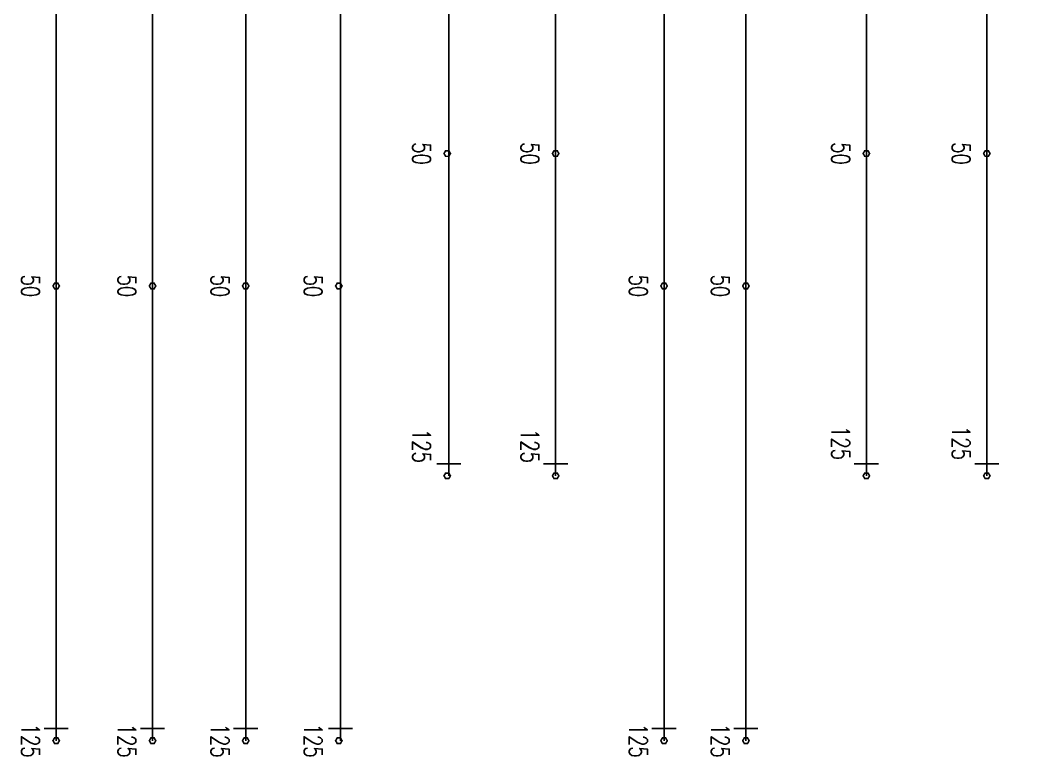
# Model space of a CAD drawing. Header units: millimetres. Extents: x 131700 to 589785, y -24154 to 46087.
# Drawn here: x 520160 to 532650, y 27610 to 36778 of the extents above; entities that cross this region are included whole.
import ezdxf
from ezdxf.enums import TextEntityAlignment as Align

# ---------------------------------------------------------------- set-up
doc = ezdxf.new("R2010")
doc.units = ezdxf.units.MM
doc.layers.get('0').update_dxf_attribs({"lineweight": 20})
doc.layers.add('ARES_TAG', color=3, linetype='Continuous')
doc.layers.add('NDC_S_TENDON', color=10, linetype='Continuous')
doc.layers.add('Current_plane_Column', color=7, linetype='Continuous', true_color=0x4b00ff)
doc.layers.add('NDC_LCAP', color=87, linetype='Continuous', plot=False)
for name, color, linetype, lineweight in [('NDC_S-ANNO', 7, 'Continuous', 20), ('NDC_S-TENDON', 6, 'Continuous', 35), ('NDC_S_SYMBOL', 1, 'Continuous', 15)]:
    doc.layers.add(name, color=color, linetype=linetype, lineweight=lineweight)
doc.styles.add('ARES_BIGTEXT', font='VHARIALN.TTF')
doc.styles.add('ARES_ROMANS_0.36', font='romans.shx', dxfattribs={"width": 0.36, "bigfont": 'vns.shx'})
doc.styles.add('NDC_ANNO', font='', dxfattribs={"width": 0.8})
doc.styles.get('NDC_ANNO').set_extended_font_data('Dotum')

# ---------------------------------------------------------------- blocks, each defined once
blk = doc.blocks.new('*U739')
at = {"layer": 'NDC_S_SYMBOL', "color": 3}
blk.add_line((-9082, 0), (-7465, 0), dxfattribs=at)
blk.add_circle((-9532, 0), 450, dxfattribs=at)
at = {"layer": 'NDC_S_TENDON'}
for p, q in [((3236, -150), (3236, 150)), ((-5285, 0), (-3144, 0)), ((-3144, 0), (2787, 0)), ((2787, 0), (2386, 0)), ((2386, 0), (3386, 0))]:
    blk.add_line(p, q, dxfattribs=at)
blk.add_lwpolyline([(-5805, 0), (-6285, 150), (-6285, -150), (-5805, 0), (-5285, 0)], dxfattribs=at)
at = {"layer": 'ARES_TAG', "style": 'ARES_ROMANS_0.36', "width": 0.36}
blk.add_attdef('S3', text='', height=375, dxfattribs=at).set_placement((-9532, 0), align=Align.MIDDLE_CENTER)
at = {"layer": 'NDC_LCAP', "style": 'ARES_BIGTEXT'}
blk.add_attdef('L', text='', height=350, dxfattribs=at).set_placement((-10263, 0), align=Align.MIDDLE_RIGHT)
blk = doc.blocks.new('*U740')
at = {"layer": 'NDC_S_SYMBOL', "color": 3}
blk.add_line((-9105, 0), (-7358, 0), dxfattribs=at)
blk.add_circle((-9555, 0), 450, dxfattribs=at)
at = {"layer": 'NDC_S_TENDON'}
for p, q in [((3236, -150), (3236, 150)), ((-5179, 0), (-3144, 0)), ((-3144, 0), (2787, 0)), ((2787, 0), (2386, 0)), ((2386, 0), (3386, 0))]:
    blk.add_line(p, q, dxfattribs=at)
blk.add_lwpolyline([(-5699, 0), (-6179, 150), (-6179, -150), (-5699, 0), (-5179, 0)], dxfattribs=at)
at = {"layer": 'ARES_TAG', "style": 'ARES_ROMANS_0.36', "width": 0.36}
blk.add_attdef('S3', text='', height=375, dxfattribs=at).set_placement((-9555, 0), align=Align.MIDDLE_CENTER)
at = {"layer": 'NDC_LCAP', "style": 'ARES_BIGTEXT'}
blk.add_attdef('L', text='', height=350, dxfattribs=at).set_placement((-10286, 0), align=Align.MIDDLE_RIGHT)
blk = doc.blocks.new('*U737')
at = {"layer": 'NDC_S_SYMBOL', "color": 3}
blk.add_line((-9121, 0), (-7252, 0), dxfattribs=at)
blk.add_circle((-9571, 0), 450, dxfattribs=at)
at = {"layer": 'NDC_S_TENDON'}
for p, q in [((6536, -150), (6536, 150)), ((-5072, 0), (-3144, 0)), ((-3144, 0), (2787, 0)), ((2787, 0), (5686, 0)), ((5686, 0), (6686, 0))]:
    blk.add_line(p, q, dxfattribs=at)
blk.add_lwpolyline([(-5592, 0), (-6072, 150), (-6072, -150), (-5592, 0), (-5072, 0)], dxfattribs=at)
at = {"layer": 'ARES_TAG', "style": 'ARES_ROMANS_0.36', "width": 0.36}
blk.add_attdef('S3', text='', height=375, dxfattribs=at).set_placement((-9571, 0), align=Align.MIDDLE_CENTER)
at = {"layer": 'NDC_LCAP', "style": 'ARES_BIGTEXT'}
blk.add_attdef('L', text='', height=350, dxfattribs=at).set_placement((-10302, 0), align=Align.MIDDLE_RIGHT)
blk = doc.blocks.new('*U738')
at = {"layer": 'NDC_S_SYMBOL', "color": 3}
blk.add_line((-9133, 0), (-7171, 0), dxfattribs=at)
blk.add_circle((-9583, 0), 450, dxfattribs=at)
at = {"layer": 'NDC_S_TENDON'}
for p, q in [((6536, -150), (6536, 150)), ((-4991, 0), (-3144, 0)), ((-3144, 0), (2787, 0)), ((2787, 0), (5686, 0)), ((5686, 0), (6686, 0))]:
    blk.add_line(p, q, dxfattribs=at)
blk.add_lwpolyline([(-5511, 0), (-5991, 150), (-5991, -150), (-5511, 0), (-4991, 0)], dxfattribs=at)
at = {"layer": 'ARES_TAG', "style": 'ARES_ROMANS_0.36', "width": 0.36}
blk.add_attdef('S3', text='', height=375, dxfattribs=at).set_placement((-9583, 0), align=Align.MIDDLE_CENTER)
at = {"layer": 'NDC_LCAP', "style": 'ARES_BIGTEXT'}
blk.add_attdef('L', text='', height=350, dxfattribs=at).set_placement((-10314, 0), align=Align.MIDDLE_RIGHT)
blk = doc.blocks.new('*U735')
at = {"layer": 'NDC_S_SYMBOL', "color": 3}
blk.add_line((-9151, 0), (-7052, 0), dxfattribs=at)
blk.add_circle((-9601, 0), 450, dxfattribs=at)
at = {"layer": 'NDC_S_TENDON'}
for p, q in [((3236, -150), (3236, 150)), ((-4872, 0), (-3144, 0)), ((-3144, 0), (2787, 0)), ((2787, 0), (2386, 0)), ((2386, 0), (3386, 0))]:
    blk.add_line(p, q, dxfattribs=at)
blk.add_lwpolyline([(-5392, 0), (-5872, 150), (-5872, -150), (-5392, 0), (-4872, 0)], dxfattribs=at)
at = {"layer": 'ARES_TAG', "style": 'ARES_ROMANS_0.36', "width": 0.36}
blk.add_attdef('S3', text='', height=375, dxfattribs=at).set_placement((-9601, 0), align=Align.MIDDLE_CENTER)
at = {"layer": 'NDC_LCAP', "style": 'ARES_BIGTEXT'}
blk.add_attdef('L', text='', height=350, dxfattribs=at).set_placement((-10332, 0), align=Align.MIDDLE_RIGHT)
blk = doc.blocks.new('*U736')
at = {"layer": 'NDC_S_SYMBOL', "color": 3}
blk.add_line((-9169, 0), (-6933, 0), dxfattribs=at)
blk.add_circle((-9619, 0), 450, dxfattribs=at)
at = {"layer": 'NDC_S_TENDON'}
for p, q in [((3236, -150), (3236, 150)), ((-4754, 0), (-3144, 0)), ((-3144, 0), (2787, 0)), ((2787, 0), (2386, 0)), ((2386, 0), (3386, 0))]:
    blk.add_line(p, q, dxfattribs=at)
blk.add_lwpolyline([(-5274, 0), (-5754, 150), (-5754, -150), (-5274, 0), (-4754, 0)], dxfattribs=at)
at = {"layer": 'ARES_TAG', "style": 'ARES_ROMANS_0.36', "width": 0.36}
blk.add_attdef('S3', text='', height=375, dxfattribs=at).set_placement((-9619, 0), align=Align.MIDDLE_CENTER)
at = {"layer": 'NDC_LCAP', "style": 'ARES_BIGTEXT'}
blk.add_attdef('L', text='', height=350, dxfattribs=at).set_placement((-10350, 0), align=Align.MIDDLE_RIGHT)
blk = doc.blocks.new('*U733')
at = {"layer": 'NDC_S_SYMBOL', "color": 3}
blk.add_line((-9193, 0), (-7693, 0), dxfattribs=at)
blk.add_circle((-9643, 0), 450, dxfattribs=at)
at = {"layer": 'NDC_S_TENDON'}
for p, q in [((6536, -150), (6536, 150)), ((-5514, 0), (-3144, 0)), ((-3144, 0), (2787, 0)), ((2787, 0), (5686, 0)), ((5686, 0), (6686, 0))]:
    blk.add_line(p, q, dxfattribs=at)
blk.add_lwpolyline([(-6034, 0), (-6514, 150), (-6514, -150), (-6034, 0), (-5514, 0)], dxfattribs=at)
at = {"layer": 'ARES_TAG', "style": 'ARES_ROMANS_0.36', "width": 0.36}
blk.add_attdef('S3', text='', height=375, dxfattribs=at).set_placement((-9643, 0), align=Align.MIDDLE_CENTER)
at = {"layer": 'NDC_LCAP', "style": 'ARES_BIGTEXT'}
blk.add_attdef('L', text='', height=350, dxfattribs=at).set_placement((-10374, 0), align=Align.MIDDLE_RIGHT)
blk = doc.blocks.new('*U734')
at = {"layer": 'NDC_S_SYMBOL', "color": 3}
blk.add_line((-9193, 0), (-7693, 0), dxfattribs=at)
blk.add_circle((-9643, 0), 450, dxfattribs=at)
at = {"layer": 'NDC_S_TENDON'}
for p, q in [((6536, -150), (6536, 150)), ((-5514, 0), (-3144, 0)), ((-3144, 0), (2787, 0)), ((2787, 0), (5686, 0)), ((5686, 0), (6686, 0))]:
    blk.add_line(p, q, dxfattribs=at)
blk.add_lwpolyline([(-6034, 0), (-6514, 150), (-6514, -150), (-6034, 0), (-5514, 0)], dxfattribs=at)
at = {"layer": 'ARES_TAG', "style": 'ARES_ROMANS_0.36', "width": 0.36}
blk.add_attdef('S3', text='', height=375, dxfattribs=at).set_placement((-9643, 0), align=Align.MIDDLE_CENTER)
at = {"layer": 'NDC_LCAP', "style": 'ARES_BIGTEXT'}
blk.add_attdef('L', text='', height=350, dxfattribs=at).set_placement((-10374, 0), align=Align.MIDDLE_RIGHT)
blk = doc.blocks.new('*U731')
at = {"layer": 'NDC_S_SYMBOL', "color": 3}
blk.add_line((-9170, 0), (-7670, 0), dxfattribs=at)
blk.add_circle((-9620, 0), 450, dxfattribs=at)
at = {"layer": 'NDC_S_TENDON'}
for p, q in [((6536, -150), (6536, 150)), ((-5491, 0), (-3144, 0)), ((-3144, 0), (2787, 0)), ((2787, 0), (5686, 0)), ((5686, 0), (6686, 0))]:
    blk.add_line(p, q, dxfattribs=at)
blk.add_lwpolyline([(-6011, 0), (-6491, 150), (-6491, -150), (-6011, 0), (-5491, 0)], dxfattribs=at)
at = {"layer": 'ARES_TAG', "style": 'ARES_ROMANS_0.36', "width": 0.36}
blk.add_attdef('S3', text='', height=375, dxfattribs=at).set_placement((-9620, 0), align=Align.MIDDLE_CENTER)
at = {"layer": 'NDC_LCAP', "style": 'ARES_BIGTEXT'}
blk.add_attdef('L', text='', height=350, dxfattribs=at).set_placement((-10351, 0), align=Align.MIDDLE_RIGHT)
blk = doc.blocks.new('*U732')
at = {"layer": 'NDC_S_SYMBOL', "color": 3}
blk.add_line((-9058, 0), (-7558, 0), dxfattribs=at)
blk.add_circle((-9508, 0), 450, dxfattribs=at)
at = {"layer": 'NDC_S_TENDON'}
for p, q in [((6536, -150), (6536, 150)), ((-5378, 0), (-3144, 0)), ((-3144, 0), (2787, 0)), ((2787, 0), (5686, 0)), ((5686, 0), (6686, 0))]:
    blk.add_line(p, q, dxfattribs=at)
blk.add_lwpolyline([(-5898, 0), (-6378, 150), (-6378, -150), (-5898, 0), (-5378, 0)], dxfattribs=at)
at = {"layer": 'ARES_TAG', "style": 'ARES_ROMANS_0.36', "width": 0.36}
blk.add_attdef('S3', text='', height=375, dxfattribs=at).set_placement((-9508, 0), align=Align.MIDDLE_CENTER)
at = {"layer": 'NDC_LCAP', "style": 'ARES_BIGTEXT'}
blk.add_attdef('L', text='', height=350, dxfattribs=at).set_placement((-10239, 0), align=Align.MIDDLE_RIGHT)
blk = doc.blocks.new('TDY')
at = {"layer": 'NDC_S-TENDON', "linetype": 'Continuous'}
for points, elevation in [([(16770, 25615, 20, 20, 0), (16750, 25650, 20, 20, 0), (16710, 25650, 20, 20, 0), (16690, 25615, 20, 20, 0), (16710, 25580, 20, 20, 0), (16750, 25580, 20, 20, 0)], 2800), ([(16770, 25615, 20, 20, 0), (16750, 25650, 20, 20, 0), (16710, 25650, 20, 20, 0), (16690, 25615, 20, 20, 0), (16710, 25580, 20, 20, 0), (16750, 25580, 20, 20, 0)], 2800), ([(16770, 25615, 20, 20, 0), (16750, 25649, 20, 20, 0), (16710, 25649, 20, 20, 0), (16690, 25615, 20, 20, 0), (16710, 25580, 20, 20, 0), (16750, 25580, 20, 20, 0)], 2800), ([(16770, 25615, 20, 20, 0), (16750, 25649, 20, 20, 0), (16710, 25649, 20, 20, 0), (16690, 25615, 20, 20, 0), (16710, 25580, 20, 20, 0), (16750, 25580, 20, 20, 0)], 2800), ([(18120, 25615, 20, 20, 0), (18100, 25650, 20, 20, 0), (18060, 25650, 20, 20, 0), (18040, 25615, 20, 20, 0), (18060, 25580, 20, 20, 0), (18100, 25580, 20, 20, 0)], 2800), ([(18120, 25615, 20, 20, 0), (18100, 25650, 20, 20, 0), (18060, 25650, 20, 20, 0), (18040, 25615, 20, 20, 0), (18060, 25580, 20, 20, 0), (18100, 25580, 20, 20, 0)], 2800), ([(18120, 25615, 20, 20, 0), (18100, 25649, 20, 20, 0), (18060, 25649, 20, 20, 0), (18040, 25615, 20, 20, 0), (18060, 25580, 20, 20, 0), (18100, 25580, 20, 20, 0)], 2800), ([(18120, 25615, 20, 20, 0), (18100, 25649, 20, 20, 0), (18060, 25649, 20, 20, 0), (18040, 25615, 20, 20, 0), (18060, 25580, 20, 20, 0), (18100, 25580, 20, 20, 0)], 2800), ([(21990, 25615, 20, 20, 0), (21970, 25650, 20, 20, 0), (21930, 25650, 20, 20, 0), (21910, 25615, 20, 20, 0), (21930, 25580, 20, 20, 0), (21970, 25580, 20, 20, 0)], 2800), ([(21990, 25615, 20, 20, 0), (21970, 25650, 20, 20, 0), (21930, 25650, 20, 20, 0), (21910, 25615, 20, 20, 0), (21930, 25580, 20, 20, 0), (21970, 25580, 20, 20, 0)], 2800), ([(21990, 25615, 20, 20, 0), (21970, 25649, 20, 20, 0), (21930, 25649, 20, 20, 0), (21910, 25615, 20, 20, 0), (21930, 25580, 20, 20, 0), (21970, 25580, 20, 20, 0)], 2800), ([(21990, 25615, 20, 20, 0), (21970, 25649, 20, 20, 0), (21930, 25649, 20, 20, 0), (21910, 25615, 20, 20, 0), (21930, 25580, 20, 20, 0), (21970, 25580, 20, 20, 0)], 2800), ([(23490, 25615, 20, 20, 0), (23470, 25650, 20, 20, 0), (23430, 25650, 20, 20, 0), (23410, 25615, 20, 20, 0), (23430, 25580, 20, 20, 0), (23470, 25580, 20, 20, 0)], 2800), ([(23490, 25615, 20, 20, 0), (23470, 25650, 20, 20, 0), (23430, 25650, 20, 20, 0), (23410, 25615, 20, 20, 0), (23430, 25580, 20, 20, 0), (23470, 25580, 20, 20, 0)], 2800), ([(23490, 25615, 20, 20, 0), (23470, 25649, 20, 20, 0), (23430, 25649, 20, 20, 0), (23410, 25615, 20, 20, 0), (23430, 25580, 20, 20, 0), (23470, 25580, 20, 20, 0)], 2800), ([(23490, 25615, 20, 20, 0), (23470, 25649, 20, 20, 0), (23430, 25649, 20, 20, 0), (23410, 25615, 20, 20, 0), (23430, 25580, 20, 20, 0), (23470, 25580, 20, 20, 0)], 2800), ([(11900, 23965, 20, 20, 0), (11880, 24000, 20, 20, 0), (11840, 24000, 20, 20, 0), (11820, 23965, 20, 20, 0), (11840, 23930, 20, 20, 0), (11880, 23930, 20, 20, 0)], 2800), ([(11900, 23965, 20, 20, 0), (11880, 24000, 20, 20, 0), (11840, 24000, 20, 20, 0), (11820, 23965, 20, 20, 0), (11840, 23930, 20, 20, 0), (11880, 23930, 20, 20, 0)], 2800), ([(11900, 23965, 20, 20, 0), (11880, 23999, 20, 20, 0), (11840, 23999, 20, 20, 0), (11820, 23965, 20, 20, 0), (11840, 23930, 20, 20, 0), (11880, 23930, 20, 20, 0)], 2800), ([(11900, 23965, 20, 20, 0), (11880, 23999, 20, 20, 0), (11840, 23999, 20, 20, 0), (11820, 23965, 20, 20, 0), (11840, 23930, 20, 20, 0), (11880, 23930, 20, 20, 0)], 2800), ([(13100, 23965, 20, 20, 0), (13080, 24000, 20, 20, 0), (13040, 24000, 20, 20, 0), (13020, 23965, 20, 20, 0), (13040, 23930, 20, 20, 0), (13080, 23930, 20, 20, 0)], 2800), ([(13100, 23965, 20, 20, 0), (13080, 24000, 20, 20, 0), (13040, 24000, 20, 20, 0), (13020, 23965, 20, 20, 0), (13040, 23930, 20, 20, 0), (13080, 23930, 20, 20, 0)], 2800), ([(13100, 23965, 20, 20, 0), (13080, 23999, 20, 20, 0), (13040, 23999, 20, 20, 0), (13020, 23965, 20, 20, 0), (13040, 23930, 20, 20, 0), (13080, 23930, 20, 20, 0)], 2800), ([(13100, 23965, 20, 20, 0), (13080, 23999, 20, 20, 0), (13040, 23999, 20, 20, 0), (13020, 23965, 20, 20, 0), (13040, 23930, 20, 20, 0), (13080, 23930, 20, 20, 0)], 2800), ([(14260, 23965, 20, 20, 0), (14240, 24000, 20, 20, 0), (14200, 24000, 20, 20, 0), (14180, 23965, 20, 20, 0), (14200, 23930, 20, 20, 0), (14240, 23930, 20, 20, 0)], 2800), ([(14260, 23965, 20, 20, 0), (14240, 24000, 20, 20, 0), (14200, 24000, 20, 20, 0), (14180, 23965, 20, 20, 0), (14200, 23930, 20, 20, 0), (14240, 23930, 20, 20, 0)], 2800), ([(14260, 23965, 20, 20, 0), (14240, 23999, 20, 20, 0), (14200, 23999, 20, 20, 0), (14180, 23965, 20, 20, 0), (14200, 23930, 20, 20, 0), (14240, 23930, 20, 20, 0)], 2800), ([(14260, 23965, 20, 20, 0), (14240, 23999, 20, 20, 0), (14200, 23999, 20, 20, 0), (14180, 23965, 20, 20, 0), (14200, 23930, 20, 20, 0), (14240, 23930, 20, 20, 0)], 2800), ([(15420, 23965, 20, 20, 0), (15400, 24000, 20, 20, 0), (15360, 24000, 20, 20, 0), (15340, 23965, 20, 20, 0), (15360, 23930, 20, 20, 0), (15400, 23930, 20, 20, 0)], 2800), ([(15420, 23965, 20, 20, 0), (15400, 24000, 20, 20, 0), (15360, 24000, 20, 20, 0), (15340, 23965, 20, 20, 0), (15360, 23930, 20, 20, 0), (15400, 23930, 20, 20, 0)], 2800), ([(15420, 23965, 20, 20, 0), (15400, 23999, 20, 20, 0), (15360, 23999, 20, 20, 0), (15340, 23965, 20, 20, 0), (15360, 23930, 20, 20, 0), (15400, 23930, 20, 20, 0)], 2800), ([(15420, 23965, 20, 20, 0), (15400, 23999, 20, 20, 0), (15360, 23999, 20, 20, 0), (15340, 23965, 20, 20, 0), (15360, 23930, 20, 20, 0), (15400, 23930, 20, 20, 0)], 2800), ([(19470, 23965, 20, 20, 0), (19450, 24000, 20, 20, 0), (19410, 24000, 20, 20, 0), (19390, 23965, 20, 20, 0), (19410, 23930, 20, 20, 0), (19450, 23930, 20, 20, 0)], 2800), ([(19470, 23965, 20, 20, 0), (19450, 24000, 20, 20, 0), (19410, 24000, 20, 20, 0), (19390, 23965, 20, 20, 0), (19410, 23930, 20, 20, 0), (19450, 23930, 20, 20, 0)], 2800), ([(19470, 23965, 20, 20, 0), (19450, 23999, 20, 20, 0), (19410, 23999, 20, 20, 0), (19390, 23965, 20, 20, 0), (19410, 23930, 20, 20, 0), (19450, 23930, 20, 20, 0)], 2800), ([(19470, 23965, 20, 20, 0), (19450, 23999, 20, 20, 0), (19410, 23999, 20, 20, 0), (19390, 23965, 20, 20, 0), (19410, 23930, 20, 20, 0), (19450, 23930, 20, 20, 0)], 2800), ([(20490, 23965, 20, 20, 0), (20470, 24000, 20, 20, 0), (20430, 24000, 20, 20, 0), (20410, 23965, 20, 20, 0), (20430, 23930, 20, 20, 0), (20470, 23930, 20, 20, 0)], 2800), ([(20490, 23965, 20, 20, 0), (20470, 24000, 20, 20, 0), (20430, 24000, 20, 20, 0), (20410, 23965, 20, 20, 0), (20430, 23930, 20, 20, 0), (20470, 23930, 20, 20, 0)], 2800), ([(20490, 23965, 20, 20, 0), (20470, 23999, 20, 20, 0), (20430, 23999, 20, 20, 0), (20410, 23965, 20, 20, 0), (20430, 23930, 20, 20, 0), (20470, 23930, 20, 20, 0)], 2800), ([(20490, 23965, 20, 20, 0), (20470, 23999, 20, 20, 0), (20430, 23999, 20, 20, 0), (20410, 23965, 20, 20, 0), (20430, 23930, 20, 20, 0), (20470, 23930, 20, 20, 0)], 2800), ([(16770, 21600, 20, 20, 0), (16750, 21635, 20, 20, 0), (16710, 21635, 20, 20, 0), (16690, 21600, 20, 20, 0), (16710, 21565, 20, 20, 0), (16750, 21565, 20, 20, 0)], 2875), ([(16770, 21600, 20, 20, 0), (16750, 21635, 20, 20, 0), (16710, 21635, 20, 20, 0), (16690, 21600, 20, 20, 0), (16710, 21565, 20, 20, 0), (16750, 21565, 20, 20, 0)], 2875), ([(16770, 21600, 20, 20, 0), (16750, 21634, 20, 20, 0), (16710, 21634, 20, 20, 0), (16690, 21600, 20, 20, 0), (16710, 21565, 20, 20, 0), (16750, 21565, 20, 20, 0)], 2875), ([(16770, 21600, 20, 20, 0), (16750, 21634, 20, 20, 0), (16710, 21634, 20, 20, 0), (16690, 21600, 20, 20, 0), (16710, 21565, 20, 20, 0), (16750, 21565, 20, 20, 0)], 2875), ([(18120, 21600, 20, 20, 0), (18100, 21635, 20, 20, 0), (18060, 21635, 20, 20, 0), (18040, 21600, 20, 20, 0), (18060, 21565, 20, 20, 0), (18100, 21565, 20, 20, 0)], 2875), ([(18120, 21600, 20, 20, 0), (18100, 21635, 20, 20, 0), (18060, 21635, 20, 20, 0), (18040, 21600, 20, 20, 0), (18060, 21565, 20, 20, 0), (18100, 21565, 20, 20, 0)], 2875), ([(18120, 21600, 20, 20, 0), (18100, 21634, 20, 20, 0), (18060, 21634, 20, 20, 0), (18040, 21600, 20, 20, 0), (18060, 21565, 20, 20, 0), (18100, 21565, 20, 20, 0)], 2875), ([(18120, 21600, 20, 20, 0), (18100, 21634, 20, 20, 0), (18060, 21634, 20, 20, 0), (18040, 21600, 20, 20, 0), (18060, 21565, 20, 20, 0), (18100, 21565, 20, 20, 0)], 2875), ([(21990, 21600, 20, 20, 0), (21970, 21635, 20, 20, 0), (21930, 21635, 20, 20, 0), (21910, 21600, 20, 20, 0), (21930, 21565, 20, 20, 0), (21970, 21565, 20, 20, 0)], 2875), ([(21990, 21600, 20, 20, 0), (21970, 21635, 20, 20, 0), (21930, 21635, 20, 20, 0), (21910, 21600, 20, 20, 0), (21930, 21565, 20, 20, 0), (21970, 21565, 20, 20, 0)], 2875), ([(21990, 21600, 20, 20, 0), (21970, 21634, 20, 20, 0), (21930, 21634, 20, 20, 0), (21910, 21600, 20, 20, 0), (21930, 21565, 20, 20, 0), (21970, 21565, 20, 20, 0)], 2875), ([(21990, 21600, 20, 20, 0), (21970, 21634, 20, 20, 0), (21930, 21634, 20, 20, 0), (21910, 21600, 20, 20, 0), (21930, 21565, 20, 20, 0), (21970, 21565, 20, 20, 0)], 2875), ([(23490, 21600, 20, 20, 0), (23470, 21635, 20, 20, 0), (23430, 21635, 20, 20, 0), (23410, 21600, 20, 20, 0), (23430, 21565, 20, 20, 0), (23470, 21565, 20, 20, 0)], 2875), ([(23490, 21600, 20, 20, 0), (23470, 21635, 20, 20, 0), (23430, 21635, 20, 20, 0), (23410, 21600, 20, 20, 0), (23430, 21565, 20, 20, 0), (23470, 21565, 20, 20, 0)], 2875), ([(23490, 21600, 20, 20, 0), (23470, 21634, 20, 20, 0), (23430, 21634, 20, 20, 0), (23410, 21600, 20, 20, 0), (23430, 21565, 20, 20, 0), (23470, 21565, 20, 20, 0)], 2875), ([(23490, 21600, 20, 20, 0), (23470, 21634, 20, 20, 0), (23430, 21634, 20, 20, 0), (23410, 21600, 20, 20, 0), (23430, 21565, 20, 20, 0), (23470, 21565, 20, 20, 0)], 2875), ([(11900, 18300, 20, 20, 0), (11880, 18335, 20, 20, 0), (11840, 18335, 20, 20, 0), (11820, 18300, 20, 20, 0), (11840, 18265, 20, 20, 0), (11880, 18265, 20, 20, 0)], 2875), ([(11900, 18300, 20, 20, 0), (11880, 18335, 20, 20, 0), (11840, 18335, 20, 20, 0), (11820, 18300, 20, 20, 0), (11840, 18265, 20, 20, 0), (11880, 18265, 20, 20, 0)], 2875), ([(11900, 18300, 20, 20, 0), (11880, 18334, 20, 20, 0), (11840, 18334, 20, 20, 0), (11820, 18300, 20, 20, 0), (11840, 18265, 20, 20, 0), (11880, 18265, 20, 20, 0)], 2875), ([(11900, 18300, 20, 20, 0), (11880, 18334, 20, 20, 0), (11840, 18334, 20, 20, 0), (11820, 18300, 20, 20, 0), (11840, 18265, 20, 20, 0), (11880, 18265, 20, 20, 0)], 2875), ([(13100, 18300, 20, 20, 0), (13080, 18335, 20, 20, 0), (13040, 18335, 20, 20, 0), (13020, 18300, 20, 20, 0), (13040, 18265, 20, 20, 0), (13080, 18265, 20, 20, 0)], 2875), ([(13100, 18300, 20, 20, 0), (13080, 18335, 20, 20, 0), (13040, 18335, 20, 20, 0), (13020, 18300, 20, 20, 0), (13040, 18265, 20, 20, 0), (13080, 18265, 20, 20, 0)], 2875), ([(13100, 18300, 20, 20, 0), (13080, 18334, 20, 20, 0), (13040, 18334, 20, 20, 0), (13020, 18300, 20, 20, 0), (13040, 18265, 20, 20, 0), (13080, 18265, 20, 20, 0)], 2875), ([(13100, 18300, 20, 20, 0), (13080, 18334, 20, 20, 0), (13040, 18334, 20, 20, 0), (13020, 18300, 20, 20, 0), (13040, 18265, 20, 20, 0), (13080, 18265, 20, 20, 0)], 2875), ([(14260, 18300, 20, 20, 0), (14240, 18335, 20, 20, 0), (14200, 18335, 20, 20, 0), (14180, 18300, 20, 20, 0), (14200, 18265, 20, 20, 0), (14240, 18265, 20, 20, 0)], 2875), ([(14260, 18300, 20, 20, 0), (14240, 18335, 20, 20, 0), (14200, 18335, 20, 20, 0), (14180, 18300, 20, 20, 0), (14200, 18265, 20, 20, 0), (14240, 18265, 20, 20, 0)], 2875), ([(14260, 18300, 20, 20, 0), (14240, 18334, 20, 20, 0), (14200, 18334, 20, 20, 0), (14180, 18300, 20, 20, 0), (14200, 18265, 20, 20, 0), (14240, 18265, 20, 20, 0)], 2875), ([(14260, 18300, 20, 20, 0), (14240, 18334, 20, 20, 0), (14200, 18334, 20, 20, 0), (14180, 18300, 20, 20, 0), (14200, 18265, 20, 20, 0), (14240, 18265, 20, 20, 0)], 2875), ([(15420, 18300, 20, 20, 0), (15400, 18335, 20, 20, 0), (15360, 18335, 20, 20, 0), (15340, 18300, 20, 20, 0), (15360, 18265, 20, 20, 0), (15400, 18265, 20, 20, 0)], 2875), ([(15420, 18300, 20, 20, 0), (15400, 18335, 20, 20, 0), (15360, 18335, 20, 20, 0), (15340, 18300, 20, 20, 0), (15360, 18265, 20, 20, 0), (15400, 18265, 20, 20, 0)], 2875), ([(15420, 18300, 20, 20, 0), (15400, 18334, 20, 20, 0), (15360, 18334, 20, 20, 0), (15340, 18300, 20, 20, 0), (15360, 18265, 20, 20, 0), (15400, 18265, 20, 20, 0)], 2875), ([(15420, 18300, 20, 20, 0), (15400, 18334, 20, 20, 0), (15360, 18334, 20, 20, 0), (15340, 18300, 20, 20, 0), (15360, 18265, 20, 20, 0), (15400, 18265, 20, 20, 0)], 2875), ([(19470, 18300, 20, 20, 0), (19450, 18335, 20, 20, 0), (19410, 18335, 20, 20, 0), (19390, 18300, 20, 20, 0), (19410, 18265, 20, 20, 0), (19450, 18265, 20, 20, 0)], 2875), ([(19470, 18300, 20, 20, 0), (19450, 18335, 20, 20, 0), (19410, 18335, 20, 20, 0), (19390, 18300, 20, 20, 0), (19410, 18265, 20, 20, 0), (19450, 18265, 20, 20, 0)], 2875), ([(19470, 18300, 20, 20, 0), (19450, 18334, 20, 20, 0), (19410, 18334, 20, 20, 0), (19390, 18300, 20, 20, 0), (19410, 18265, 20, 20, 0), (19450, 18265, 20, 20, 0)], 2875), ([(19470, 18300, 20, 20, 0), (19450, 18334, 20, 20, 0), (19410, 18334, 20, 20, 0), (19390, 18300, 20, 20, 0), (19410, 18265, 20, 20, 0), (19450, 18265, 20, 20, 0)], 2875), ([(20490, 18300, 20, 20, 0), (20470, 18335, 20, 20, 0), (20430, 18335, 20, 20, 0), (20410, 18300, 20, 20, 0), (20430, 18265, 20, 20, 0), (20470, 18265, 20, 20, 0)], 2875), ([(20490, 18300, 20, 20, 0), (20470, 18335, 20, 20, 0), (20430, 18335, 20, 20, 0), (20410, 18300, 20, 20, 0), (20430, 18265, 20, 20, 0), (20470, 18265, 20, 20, 0)], 2875), ([(20490, 18300, 20, 20, 0), (20470, 18334, 20, 20, 0), (20430, 18334, 20, 20, 0), (20410, 18300, 20, 20, 0), (20430, 18265, 20, 20, 0), (20470, 18265, 20, 20, 0)], 2875), ([(20490, 18300, 20, 20, 0), (20470, 18334, 20, 20, 0), (20430, 18334, 20, 20, 0), (20410, 18300, 20, 20, 0), (20430, 18265, 20, 20, 0), (20470, 18265, 20, 20, 0)], 2875)]:
    blk.add_lwpolyline(points, format="xyseb", close=True, dxfattribs=dict(at, elevation=elevation))
at = {"rotation": 270}
for name, p, values in [('*U733', (11860, 24986, 2875), {'L': '13200', 'S3': 'S2-37'}), ('*U734', (13060, 24986, 2875), {'L': '13200', 'S3': 'S2-36'}), ('*U731', (14220, 24986, 2875), {'L': '13177', 'S3': 'S2-35'}), ('*U737', (19430, 24986, 2875), {'L': '12758', 'S3': 'S2-30'}), ('*U738', (20450, 24986, 2875), {'L': '12677', 'S3': 'S5-31'}), ('*U732', (15400, 24986, 61), {'L': '13065', 'S3': 'S2-34'}), ('*U739', (16750, 24986, 2875), {'L': '9672', 'S3': 'S2-33'}), ('*U740', (18080, 24986, 2875), {'L': '9565', 'S3': 'S2-32'}), ('*U735', (21950, 24986, 2875), {'L': '9259', 'S3': 'S2-29'}), ('*U736', (23450, 24986, 2875), {'L': '9140', 'S3': 'S2-28'})]:
    blk.add_blockref(name, p, dxfattribs=at).add_auto_attribs(values)
at = {"layer": 'NDC_S-ANNO', "linetype": 'Continuous', "char_height": 225, "attachment_point": 5, "rotation": 270, "line_spacing_factor": 0.75, "style": 'NDC_ANNO'}
for s, insert in [('\\FSTANDARD.shx;50', (16410, 25615, 2800)), ('\\FSTANDARD.shx;50', (16410, 25615, 2800)), ('\\FSTANDARD.shx;50', (17760, 25615, 2800)), ('\\FSTANDARD.shx;50', (17760, 25615, 2800)), ('\\FSTANDARD.shx;50', (21630, 25615, 2800)), ('\\FSTANDARD.shx;50', (21630, 25615, 2800)), ('\\FSTANDARD.shx;50', (23130, 25615, 2800)), ('\\FSTANDARD.shx;50', (23130, 25615, 2800)), ('\\FSTANDARD.shx;50', (11540, 23965, 2800)), ('\\FSTANDARD.shx;50', (11540, 23965, 2800)), ('\\FSTANDARD.shx;50', (12740, 23965, 2800)), ('\\FSTANDARD.shx;50', (12740, 23965, 2800)), ('\\FSTANDARD.shx;50', (13900, 23965, 2800)), ('\\FSTANDARD.shx;50', (13900, 23965, 2800)), ('\\FSTANDARD.shx;50', (15060, 23965, 2800)), ('\\FSTANDARD.shx;50', (15060, 23965, 2800)), ('\\FSTANDARD.shx;50', (19110, 23965, 2800)), ('\\FSTANDARD.shx;50', (19110, 23965, 2800)), ('\\FSTANDARD.shx;50', (20130, 23965, 2800)), ('\\FSTANDARD.shx;50', (20130, 23965, 2800)), ('\\FSTANDARD.shx;125', (16410, 21972, 2875)), ('\\FSTANDARD.shx;125', (16410, 21971, 2875)), ('\\FSTANDARD.shx;125', (17760, 21972, 2875)), ('\\FSTANDARD.shx;125', (17760, 21971, 2875)), ('\\FSTANDARD.shx;125', (21630, 22008, 2875)), ('\\FSTANDARD.shx;125', (21630, 22008, 2875)), ('\\FSTANDARD.shx;125', (23130, 22008, 2875)), ('\\FSTANDARD.shx;125', (23130, 22008, 2875)), ('\\FSTANDARD.shx;125', (11540, 18300, 2875)), ('\\FSTANDARD.shx;125', (11540, 18300, 2875)), ('\\FSTANDARD.shx;125', (12740, 18300, 2875)), ('\\FSTANDARD.shx;125', (12740, 18300, 2875)), ('\\FSTANDARD.shx;125', (13900, 18300, 2875)), ('\\FSTANDARD.shx;125', (13900, 18300, 2875)), ('\\FSTANDARD.shx;125', (15060, 18300, 2875)), ('\\FSTANDARD.shx;125', (15060, 18300, 2875)), ('\\FSTANDARD.shx;125', (19110, 18300, 2875)), ('\\FSTANDARD.shx;125', (19110, 18300, 2875)), ('\\FSTANDARD.shx;125', (20130, 18300, 2875)), ('\\FSTANDARD.shx;125', (20130, 18300, 2875))]:
    blk.add_mtext(s, dxfattribs=dict(at, insert=insert))

msp = doc.modelspace()

# ---------------------------------------------------------------- block references
at = {"layer": 'Current_plane_Column'}
msp.add_blockref('TDY', (508750, 9500), dxfattribs=at)

doc.saveas('drawing.dxf')
